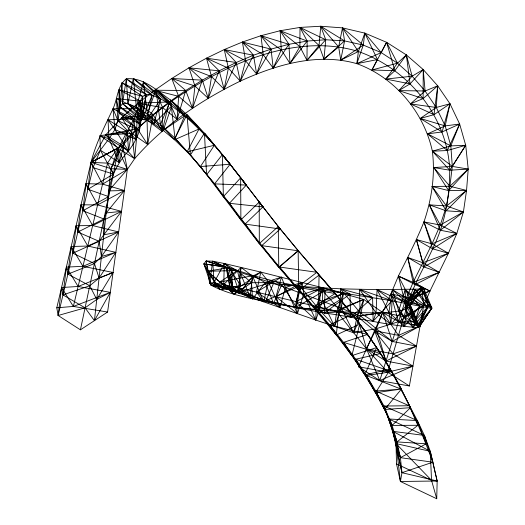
<?xml version="1.0" encoding="UTF-8"?>
<svg xmlns="http://www.w3.org/2000/svg" width="525" height="525" viewBox="0 0 525 525"><rect width="100%" height="100%" fill="white"/><g stroke="black" fill="none" stroke-linecap="round" stroke-linejoin="round"><path stroke-width="0.79" d="M436.734 498.75L437.161 480.992L430.277 451.316L424.417 435.448L417.342 420.577L391.624 371.739L376.655 347.576L367.664 334.392L352.465 314.298L335.278 293.495L298.134 250.642L278.775 267.277L318.321 313.169L336.308 334.989L351.888 355.609L364.809 374.817L375.565 392.72L384.582 409.52L392.116 425.408L397.005 441.912L400.411 457.669L401.947 472.697L400.417 481.484L436.734 498.75L431.524 480.336L430.277 451.316L392.812 431.333L383.972 406.035L375.742 391.066L366.345 375.487L355.661 359.231L343.54 342.392L329.746 324.949L279.418 267.022L261.739 245.641L214.554 183.888L190.398 155L174.937 138.16L160.433 124.543L147.413 114.194L136.395 107.172L127.903 103.589L122.496 103.563L120.094 106.936L117.928 120.599L114.982 129.458L108.957 138.843L91.022 162.356L56.785 307.794L58.124 315.499L80.417 329.825L107.586 312.034L127.332 169.398L122.581 145.491L105.689 134.925L91.022 162.356L87.918 189.276L108.649 196.593L106.194 212.94L103.897 219.01L103.806 234.806L99.166 241.343L72.831 253.188L71.216 246.501L87.78 246.035L115.848 252.354L99.074 278.053L89.755 285.757L62.987 294.906L61.556 287.529L78.133 286.473L110.309 292.373L94.421 320.657L85.076 307.834L62.987 294.906L66.367 267.1L82.937 266.339L113.065 272.482L96.738 299.434L85.076 307.834L58.124 315.499L61.556 287.529L73.362 306.442L107.586 312.034M94.421 320.657L111.031 168.702L122.581 145.491L137.432 128.796L153.149 114.575L169.293 101.922L185.712 90.497L202.348 80.148L219.181 70.816L236.217 62.495L253.49 55.223L271.038 49.107L288.908 44.303L307.145 41.062L325.743 39.756L344.584 40.904L363.3 45.084L381.17 52.592L397.477 63.184L412.125 76.184L425.099 90.996L436.282 107.474L445.18 125.895L450.811 145.898L452.314 166.412L449.873 186.257L446.519 205.971L440.265 225.035L432.068 243.856L413.129 282.378L404.841 301.895L421.641 286.683L423.682 305.714L398.527 321.727L376.333 328.683L353.765 332.784L315.755 320.066L239.564 293.416L231.545 269.679L212.756 261.201L209.58 282.863L211.076 285.193L230.429 290.076L240.85 285.685L237.431 270.5L207.336 271.267L234.248 294.236L251.514 282.732L253.194 275.605L240.135 292.084L273.551 303.502L265.217 282.621L253.194 275.605L219.798 282.017L252.525 298.902L251.514 282.732L237.431 270.5L219.798 282.017L234.248 294.236L240.85 285.685L228.828 267.599L207.336 271.267L219.798 282.017L240.135 292.084L265.939 300.635L295.358 307.63L324.417 312.992L349.958 294.039L340.39 288.829L372.592 297.511L350.7 317.395L349.958 294.039L320.197 287.91L341.04 311.686L340.39 288.829L360.032 312.657L359.579 289.373L372.592 297.511L373.124 321.248L376.044 312.874L377.062 289.623L392.031 300.759L373.124 321.248L360.032 312.657L350.7 317.395L341.04 311.686L324.417 312.992L319.535 309.993L320.197 287.91L325.041 290.41L324.417 312.992C355.707 317.087 386.558 325.598 418.058 327.587L419.593 326.458L431.878 308.063L423.714 288.264L421.641 286.683L413.129 282.378L398.396 276.045L390.856 294.026L358.536 366.758L379.772 380.592L409.382 385.987L423.682 305.714L429.988 291.04L448.416 253.253L456.809 233.474L463.411 211.975L466.548 190.431L468.215 169.102L465.708 145.281L459.651 124.031L449.991 103.766L437.712 85.818L423.235 69.562L406.357 54.908L386.597 42.308L364.796 33.108L342.477 27.877L320.755 26.25L300.005 27.425L280.133 30.732L260.984 35.7L242.399 42.046L224.267 49.573L206.482 58.19L188.987 67.823L171.754 78.487L154.763 90.228L138.029 103.202L121.629 117.744L105.689 134.925L117.928 148.181L134.662 158.681C163.557 125.409 200.845 100.295 240.266 81.119C276.229 64.7 317.54 52.382 356.829 63.669C394.642 77.234 423.918 112.107 432.364 151.193C435.35 174.923 431.681 199.369 423.957 221.898C416.496 240.437 407.282 258.169 398.396 276.045L404.841 301.895L414.173 321.792L420.066 325.979L392.241 341.453L374.548 330.717L357.138 316.24L238.547 287.805L213.99 282.726L209.58 282.863L206.174 261.01L212.756 261.201L224.28 263.504L260.8 272.081L322.882 287.779L363.727 299.427L382.666 312.454L398.527 321.727L420.066 325.979L398.488 335.363L374.548 330.717L385.993 361.075L412.919 366.115L379.772 380.592L366.509 348.817L357.138 316.24L363.727 299.427L341.342 308.306L285.495 287.464L206.174 261.01L203.91 263.845L211.076 285.193C230.396 295.437 252.525 298.423 273.551 303.502C295.844 307.722 318.412 310.19 341.04 311.686C356.98 312.611 372.967 313.392 388.913 312.309C395.824 311.318 403.358 311.168 409.303 307.059L421.391 289.085L423.714 288.264L428.229 306.344L418.195 324.457L419.593 326.458L431.878 308.063L421.391 289.085L377.062 289.623L340.39 288.829L300.261 286.453L265.217 282.621L251.514 282.732L240.85 285.685L219.588 289.485L207.336 271.267L203.91 263.845L228.828 267.599L253.194 275.605L274.49 281.243L299.224 286.283L392.031 300.759L431.734 308.47L418.058 327.587L405.49 309.245L405.228 289.603L427.704 307.729L418.058 327.587L409.303 307.059L410.038 304.658L421.391 289.085L431.734 308.47L415.058 289.452L405.49 309.245L413.129 327.646L427.704 307.729L415.058 289.452L409.303 307.059L419.593 326.458L410.038 304.658L407.558 302.137L404.841 301.895L390.856 294.026L398.527 321.727L414.173 321.792L418.195 324.457L431.878 308.063L428.229 306.344L404.841 301.895L379.772 380.592M299.224 286.283L265.939 300.635L296.494 307.342L281.84 284.458L273.551 303.502L265.939 300.635L274.49 281.243L240.135 292.084L252.525 298.902L265.217 282.621L274.49 281.243L281.84 284.458L299.224 286.283L295.358 307.63L319.535 309.993L300.261 286.453L296.494 307.342L295.358 307.63L325.041 290.41M420.066 325.979L403.974 316.693L382.666 312.454L376.333 328.683L366.509 348.817L385.993 361.075L416.483 346.113L392.241 341.453L360.406 315.899L341.342 308.306L353.765 332.784L360.406 315.899L363.727 299.427L336.709 311.45L334.596 326.484L316.319 306.587L322.882 287.779L303.719 294.046L297.419 313.674L275.953 296.789L281.452 277.115L268.163 281.407L263.826 301.75L238.547 287.805L241.08 267.396L252.564 276.17L263.826 301.75L256.508 292.077L260.8 272.081L252.564 276.17L250.051 296.901L223.762 284.478L224.28 263.504L240.023 272.199L250.051 296.901L238.547 287.805L260.8 272.081L268.163 281.407L279.917 307.479L285.495 287.464L281.452 277.115L256.508 292.077L279.917 307.479L275.953 296.789L302.223 282.358L303.719 294.046L315.755 320.066L322.409 301.015L322.882 287.779L296.015 301.672L297.419 313.674L285.495 287.464L302.223 282.358L296.015 301.672L315.755 320.066L316.319 306.587L343.376 293.442L341.342 308.306L334.596 326.484L322.409 301.015L343.376 293.442L336.709 311.45L366.509 348.817L387.693 372.14L409.382 385.987M353.765 332.784L357.138 316.24L382.666 312.454L398.488 335.363L416.483 346.113L393.061 353.85L366.509 348.817M80.417 329.825L113.42 174.083L118.453 147.998L133.901 118.873L140.339 101.174L142.734 96.423L146.232 94.375C161.293 95.885 172.974 107.297 184.662 115.841C208.268 136.008 227.489 160.552 246.33 185.056L229.392 203.306L240.883 219.831L259.304 243.6L278.775 267.277L279.418 267.022L298.292 250.806L278.257 226.505L259.304 243.6L245.07 224.109L240.883 219.831L200.471 166.537L174.937 138.16L170.651 100.118C157.434 91.081 143.594 77.109 126.335 78.809C117.2 85.877 117.62 98.976 112.993 108.78C104.777 126.322 95.74 143.404 91.022 162.356L93.03 167.606L58.124 315.499M56.785 307.794L73.362 306.442L107.566 163.144C121.308 140.602 142.111 123.697 162.678 107.658C183.264 92.439 205.216 79.078 228.395 68.178C268.518 49.718 314.947 38.102 358.398 51.535C408.22 68.86 447.7 116.662 449.728 170.205C449.617 197.321 444.839 224.431 432.613 248.83C425.119 265.263 416.148 281.006 409.513 297.826L387.693 372.14L358.536 366.758M377.455 59.555L356.829 63.669L358.398 51.535L364.796 33.108L377.455 59.555L371.943 70.002L394.866 70.652L406.357 54.908L412.125 76.184L398.849 90.608L423.111 98.602L437.712 85.818L436.282 107.474L420.223 118.453L442.102 131.939L459.651 124.031L450.811 145.898L432.364 151.193L449.728 170.205L468.215 169.102L448.672 190.601L432.036 186.473L446.106 210.794L463.411 211.975L440.383 230.252L423.957 221.898L432.613 248.83L448.416 253.253L423.911 266.93L407.669 257.46L413.129 282.378L429.988 291.04L404.841 301.895M381.17 52.592L364.796 33.108L363.3 45.084L356.829 63.669L381.17 52.592L386.597 42.308L397.477 63.184L385.895 79.078L410.045 83.862L423.235 69.562L425.099 90.996L410.419 103.884L434.004 114.653L449.991 103.766L445.18 125.895L427.56 133.862L447.32 150.531L465.708 145.281L452.314 166.412L433.814 167.541L448.672 190.601L466.548 190.431L446.106 210.794L429.299 204.848L440.383 230.252L456.809 233.474L432.613 248.83L416.397 239.525L423.911 266.93L439.235 272.324L415.111 284.629L398.396 276.045L409.513 297.826L423.682 305.714L414.173 321.792L407.558 302.137L421.641 286.683L428.229 306.344L414.173 321.792M259.212 202.112L280.238 228.998L278.257 226.505L278.775 267.277L261.739 245.641L280.238 228.998L259.212 202.112L240.883 219.831L240.647 177.863C219.312 150.268 197.564 122.561 170.651 100.118L160.433 124.543L163.236 130.384L174.53 139.735L190.398 155L214.554 183.888L223.361 196.639L229.392 203.306L262.986 206.883L245.07 224.109L280.238 228.998L298.292 250.806L261.739 245.641L259.304 243.6L259.212 202.112L262.986 206.883L240.647 177.863L223.361 196.639L222.416 154.56L206.555 174.766L204.474 133.153L230.134 164.259L214.554 183.888L246.33 185.056L222.416 154.56L230.134 164.259L200.471 166.537L214.338 145.281L204.474 133.153L190.398 155L186.992 114.752L214.338 145.281L187.11 151.81L199.027 128.979L186.992 114.752L174.937 138.16L174.53 139.735L160.433 124.543L155.977 89.197L184.662 115.841L174.53 139.735L199.027 128.979L170.651 100.118L184.662 115.841L163.236 130.384L153.773 123.802L146.665 120.022L127.903 103.589L126.335 78.809L152.132 95.163L146.665 120.022L142.406 118.985L122.496 103.563L122.017 82.825L146.232 94.375L142.406 118.985L140.857 120.481C140.608 131.841 135.332 142.157 128.468 150.964C117.147 163.327 108.839 179.635 108.649 196.593L82.845 210.761L81.034 204.783L97.591 204.934L121.524 211.372L103.806 234.806L118.67 231.984L101.43 256.515L94.454 263.596L67.889 274.135L66.367 267.1L78.133 286.473L113.065 272.482L99.074 278.053L94.454 263.596L72.831 253.188L76.105 225.724L92.669 225.566L118.67 231.984L87.78 246.035L76.105 225.724L77.818 232.063L99.166 241.343L101.43 256.515L115.848 252.354L82.937 266.339L71.216 246.501L67.889 274.135L89.755 285.757L96.738 299.434L110.309 292.373L73.362 306.442M316.91 272.285L279.418 267.022L298.777 290.502L298.134 250.642L319.069 275.107L318.321 313.169L297.157 287.326L335.278 293.495L314.147 306.607L336.308 334.989L340.042 299.801L318.321 313.169L314.147 306.607L352.465 314.298L329.746 324.949L351.888 355.609L359.658 324.194L336.308 334.989L329.746 324.949L367.664 334.392L343.54 342.392L364.809 374.817L376.655 347.576L351.888 355.609L343.54 342.392L380.592 353.548L355.661 359.231L375.565 392.72L390.377 369.167L364.809 374.817L355.661 359.231L391.624 371.739L366.345 375.487L384.582 409.52L401.441 389.064L390.377 369.167C370.138 335.258 345.069 304.697 319.069 275.107L316.91 272.285L297.157 287.326L298.777 290.502L319.069 275.107C345.023 304.69 370.243 335.226 390.377 369.167C407.479 398.705 421.07 430.205 432.83 462.197L401.947 472.697L392.812 431.333L424.417 435.448L432.83 462.197L400.411 457.669L388.802 418.983L417.342 420.577L426.221 443.789L400.411 457.669L392.812 431.333L396.014 443.605L401.947 472.697L437.161 480.992L430.277 451.316L396.014 443.605L396.513 463.91L400.417 481.484L437.161 480.992L431.524 480.336L396.513 463.91M423.682 305.714L403.974 316.693L390.856 294.026L409.513 297.826L429.988 291.04L415.111 284.629L407.669 257.46L422.855 262.762L439.235 272.324L413.129 282.378M387.693 372.14L412.919 366.115L393.061 353.85L374.548 330.717M360.406 315.899L382.666 312.454L392.241 341.453M431.524 480.336L396.014 443.605L400.417 481.484M246.33 185.056L240.647 177.863L262.986 206.883M376.333 328.683L385.993 361.075M423.235 69.562L423.111 98.602L410.419 103.884L436.282 107.474L449.991 103.766L442.102 131.939L427.56 133.862L450.811 145.898L465.708 145.281L449.728 170.205L433.814 167.541L449.873 186.257L466.548 190.431L446.519 205.971L429.299 204.848L440.265 225.035L456.809 233.474L432.068 243.856L416.397 239.525L422.855 262.762L448.416 253.253L432.068 243.856L423.957 221.898L440.265 225.035L463.411 211.975L446.519 205.971L432.036 186.473L449.873 186.257L468.215 169.102L452.314 166.412L432.364 151.193L447.32 150.531L459.651 124.031L445.18 125.895L420.223 118.453L434.004 114.653L437.712 85.818L425.099 90.996L398.849 90.608L410.045 83.862L406.357 54.908L397.477 63.184L371.943 70.002L386.597 42.308L394.866 70.652L385.895 79.078L412.125 76.184L423.235 69.562M300.005 27.425L299.887 46.659L306.974 60.375L325.743 39.756L320.755 26.25L344.584 40.904L340.725 60.106L358.398 51.535L342.477 27.877L338.671 46.942L340.725 60.106L363.3 45.084L342.477 27.877L344.584 40.904L323.971 59.128L319.043 45.517L320.755 26.25L338.671 46.942L323.971 59.128L325.743 39.756L300.005 27.425L307.145 41.062L306.974 60.375L319.043 45.517L300.005 27.425M240.023 272.199L239.564 293.416L209.58 282.863L230.429 290.076L232.838 291.336L231.545 269.679L224.28 263.504L213.99 282.726L232.838 291.336L226.997 268.19L226.078 267.369L206.174 261.01L211.076 285.193L233.185 288.632L228.828 267.599L203.91 263.845L219.588 289.485L233.185 288.632L226.078 267.369L230.429 290.076L226.997 268.19L212.756 261.201L213.99 282.726L239.564 293.416L223.762 284.478L241.08 267.396L240.023 272.199M162.678 107.658L162.074 131.355L147.066 119.995L138.029 103.202L169.293 101.922L177.109 119.346L185.712 90.497L171.754 78.487L202.348 80.148L208.208 98.313L219.181 70.816L206.482 58.19L236.217 62.495L240.266 81.119L253.49 55.223L242.399 42.046L271.038 49.107L273.21 68.106L288.908 44.303L280.133 30.732L307.145 41.062L290.003 63.472L281.288 49.842L260.984 35.7L263.222 54.659L256.627 74.038L245.615 60.828L224.267 49.573L228.395 68.178L224.129 89.23L211.516 76.591L188.987 67.823L194.939 85.982L192.524 108.347L178.657 96.338L154.763 90.228L162.678 107.658L177.109 119.346L178.657 96.338L171.754 78.487L194.939 85.982L208.208 98.313L211.516 76.591L206.482 58.19L228.395 68.178L240.266 81.119L245.615 60.828L242.399 42.046L263.222 54.659L273.21 68.106L281.288 49.842L280.133 30.732L299.887 46.659L290.003 63.472L288.908 44.303L260.984 35.7L271.038 49.107L256.627 74.038L253.49 55.223L224.267 49.573L236.217 62.495L224.129 89.23L219.181 70.816L188.987 67.823L202.348 80.148L192.524 108.347L185.712 90.497L154.763 90.228L169.293 101.922L162.074 131.355L153.149 114.575L138.029 103.202L162.678 107.658M140.339 101.174L139.466 130.6L117.928 120.599L112.993 108.78L137.799 108.636L139.466 130.6L119.123 112.882L116.373 98.641L140.339 101.174L140.477 124.32L119.123 112.882L119.07 89.729L142.734 96.423L140.857 120.481L120.094 106.936L119.07 89.729L140.339 101.174M392.031 300.759L391.033 324.371L376.044 312.874L359.579 289.373L392.031 300.759M137.799 108.636L136.034 139.558L114.982 129.458L108.038 119.772L133.901 118.873L136.034 139.558L117.928 120.599L116.373 98.641L137.799 108.636M122.017 82.825L120.094 106.936L140.477 124.32L142.734 96.423L122.017 82.825M137.432 128.796L134.662 158.681L127.332 169.398L108.603 190.903L124.405 190.509L106.194 212.94L121.524 211.372L92.669 225.566L81.034 204.783L77.818 232.063L103.897 219.01L82.845 210.761L86.008 183.658L102.559 184.124L124.405 190.509L97.591 204.934L86.008 183.658L87.918 189.276L113.42 174.083L111.031 168.702L118.453 147.998L99.921 135.693L100.387 150.15L93.03 167.606L113.42 174.083L100.387 150.15L119.188 162.619L127.372 131.854L108.038 119.772L108.957 138.843L119.188 162.619L118.453 147.998L91.022 162.356L102.559 184.124L127.332 169.398L117.928 148.181L91.022 162.356L111.031 168.702L127.332 169.398L107.566 163.144L91.022 162.356L122.581 145.491L134.662 158.681L131.985 133.455L121.629 117.744L153.149 114.575L147.669 144.48L131.985 133.455L105.689 134.925L137.432 128.796L147.669 144.48L147.066 119.995L121.629 117.744L137.432 128.796M126.335 78.809L122.496 103.563L140.857 120.481L146.232 94.375L126.335 78.809M392.411 289.669L388.913 312.309L391.033 324.371L407.813 303.653L392.411 289.669L398.698 311.056L404.283 326.557L419.738 306.042L405.228 289.603L398.698 311.056L413.129 327.646L419.738 306.042L392.411 289.669M407.813 303.653L404.283 326.557L388.913 312.309L377.062 289.623L407.813 303.653M133.901 118.873L128.468 150.964L108.957 138.843L99.921 135.693L127.372 131.854L128.468 150.964L114.982 129.458L112.993 108.78L133.901 118.873M133.383 78.468L127.903 103.589L142.406 118.985L152.132 95.163L133.383 78.468L136.395 107.172L146.665 120.022L160.768 98.976L143.41 81.966L136.395 107.172L153.773 123.802L171.754 105.853L155.977 89.197L147.413 114.194L153.773 123.802L160.768 98.976L133.383 78.468M171.754 105.853L163.236 130.384L147.413 114.194L143.41 81.966L171.754 105.853M423.714 288.264L410.038 304.658L418.195 324.457L407.558 302.137L423.714 288.264M410.491 407.676L392.116 425.408L375.742 391.066L401.441 389.064L375.565 392.72L366.345 375.487L401.08 389.091L410.491 407.676L384.582 409.52L375.742 391.066L409.185 405.746L410.491 407.676M417.874 425.289L397.005 441.912L383.972 406.035L409.185 405.746L417.874 425.289L392.116 425.408L383.972 406.035L417.342 420.577L417.874 425.289M426.221 443.789L397.005 441.912L388.802 418.983L424.417 435.448L426.221 443.789"/></g></svg>
